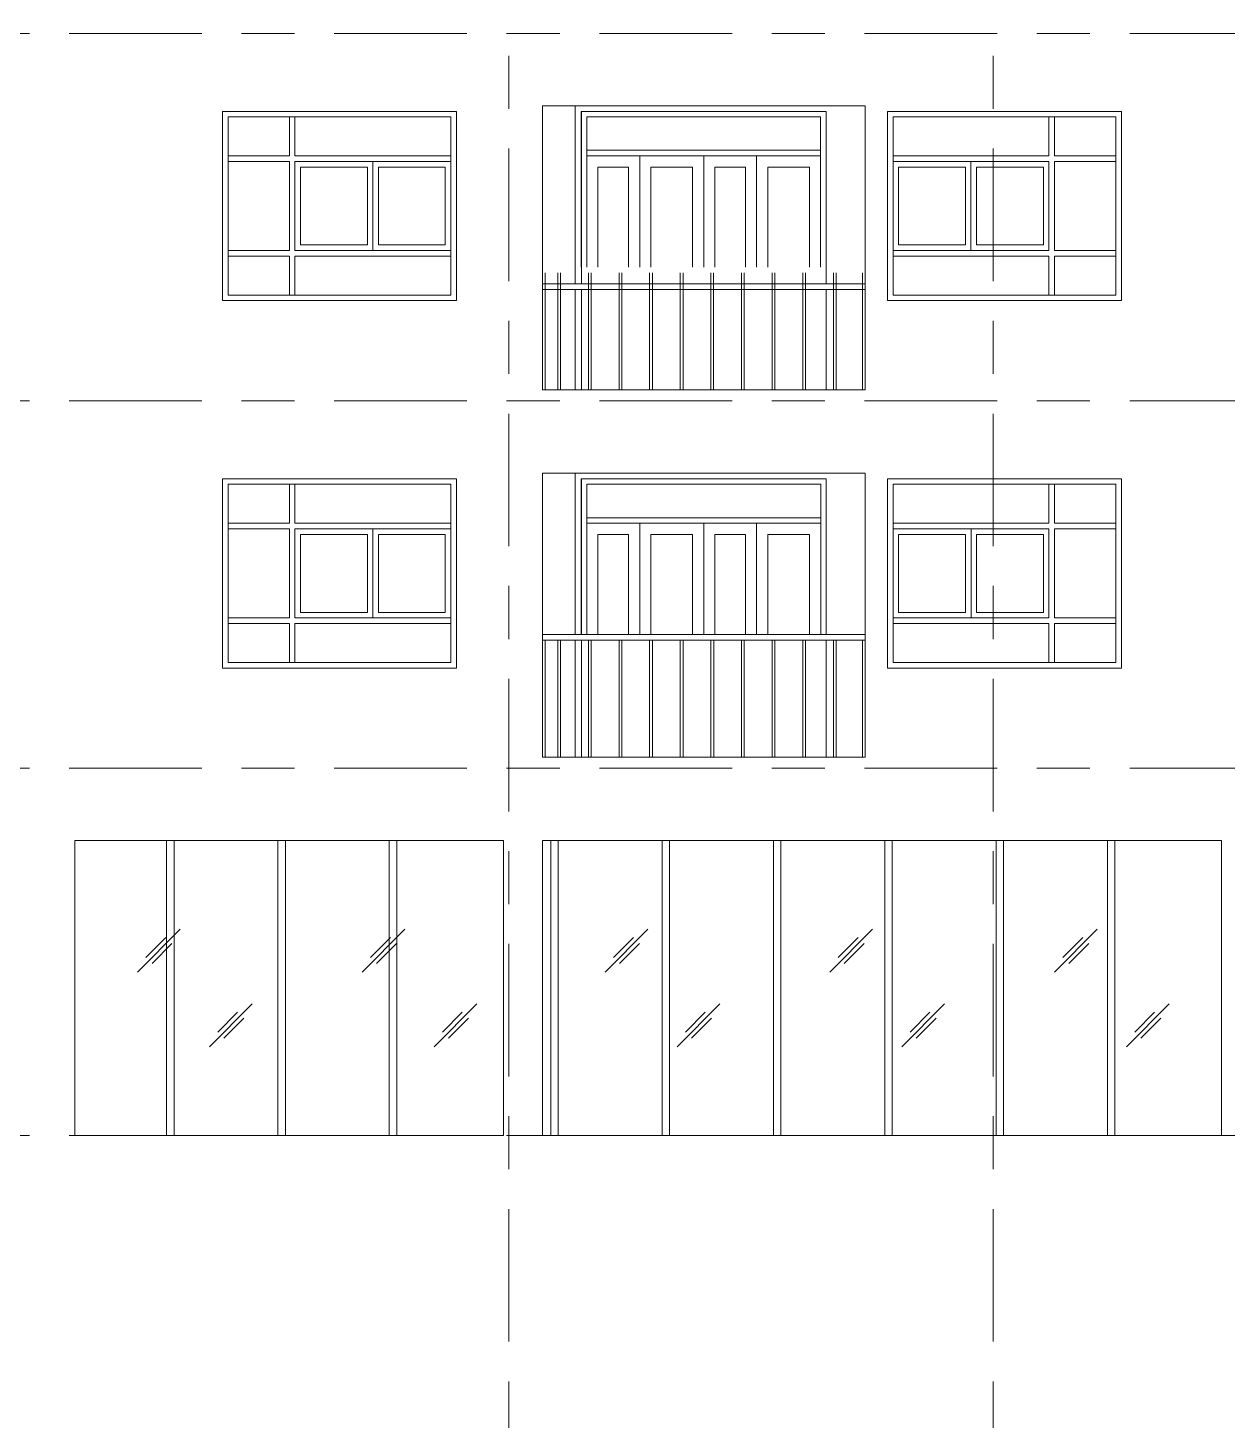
# Model space of a CAD drawing. Header units: millimetres. Extents: x -99196 to 15601, y -9661 to 93550.
# Drawn here: x -36721 to -25951, y 16044 to 28550 of the extents above; entities that cross this region are included whole.
import ezdxf

# ---------------------------------------------------------------- set-up
doc = ezdxf.new("R2010")
doc.units = ezdxf.units.MM
doc.linetypes.add('Centre', pattern=[31.75, 6.35, -4.7625, 15.875, -4.7625])
for name, color, linetype, lineweight in [('A-GLAZ-CWMG', 55, 'Continuous', 5), ('CUA', 31, 'Continuous', 9), ('KINH', 152, 'Continuous', 5), ('NET THAY 1', 41, 'Continuous', 5), ('NET THAY 2', 55, 'Continuous', 5), ('NET-THAY', 2, 'Continuous', 9), ('TRUC', 225, 'Continuous', 5)]:
    doc.layers.add(name, color=color, linetype=linetype, lineweight=lineweight)

# ---------------------------------------------------------------- blocks, each defined once
blk = doc.blocks.new('Rectangular Mullion - Rectangular Mullion-1978183-MẶT ĐỨNG 14-1')
at = {"layer": 'A-GLAZ-CWMG'}
for p, q in [((-9134, 2200), (-9134, 0)), ((-9067, 2200), (-9067, 0))]:
    blk.add_line(p, q, dxfattribs=at)
blk = doc.blocks.new('Rectangular Mullion - Rectangular Mullion-1978184-MẶT ĐỨNG 14-1')
at = {"layer": 'A-GLAZ-CWMG'}
for p, q in [((-18110, 21250), (-18110, 20800)), ((-18043, 21250), (-18043, 20800))]:
    blk.add_line(p, q, dxfattribs=at)
blk = doc.blocks.new('X-PHONG NGU 2 - X-PHONG NGU 2_Recovery_-1759957-MẶT ĐỨNG 14-1')
at = {"layer": 'CUA'}
for p, q in [((-31961, 84000), (-31961, 82300)), ((-29861, 84000), (-31961, 84000)), ((-31911, 83950), (-29911, 83950)), ((-31911, 82350), (-31911, 83950)), ((-31311, 83950), (-31361, 83950)), ((-31361, 83950), (-31361, 83600)), ((-31311, 83600), (-31311, 83950)), ((-29911, 83950), (-29911, 82350)), ((-29861, 82300), (-29861, 84000)), ((-31361, 83600), (-31911, 83600)), ((-31911, 83600), (-31911, 83550)), ((-31911, 83550), (-31361, 83550)), ((-31361, 83550), (-31361, 82750)), ((-29911, 83600), (-31311, 83600)), ((-30611, 83550), (-31311, 83550)), ((-31311, 83550), (-31311, 82750)), ((-31311, 82750), (-31311, 83550)), ((-31311, 83550), (-29911, 83550)), ((-30611, 82750), (-30611, 83550)), ((-29911, 83550), (-29911, 83600)), ((-31261, 82800), (-31261, 83500)), ((-31261, 83500), (-30661, 83500)), ((-30661, 83500), (-30661, 82800)), ((-30561, 83500), (-29961, 83500)), ((-30561, 82800), (-30561, 83500)), ((-29961, 83500), (-29961, 82800)), ((-30661, 82800), (-31261, 82800)), ((-29961, 82800), (-30561, 82800)), ((-31361, 82750), (-31911, 82750)), ((-31911, 82750), (-31911, 82700)), ((-31911, 82700), (-31361, 82700)), ((-31361, 82700), (-31361, 82350)), ((-31311, 82750), (-30611, 82750)), ((-29911, 82750), (-31311, 82750)), ((-31311, 82350), (-31311, 82700)), ((-31311, 82700), (-29911, 82700)), ((-29911, 82700), (-29911, 82750)), ((-31961, 82300), (-29861, 82300)), ((-29911, 82350), (-31911, 82350)), ((-31361, 82350), (-31311, 82350))]:
    blk.add_line(p, q, dxfattribs=at)
blk = doc.blocks.new('CUA LO GIA - DB6-1834141-MẶT ĐỨNG 14-1')
at = {"layer": 'CUA'}
for p, q in [((-16351, 19800), (-16351, 21200)), ((-14151, 21200), (-16351, 21200)), ((-16301, 21150), (-16301, 19800)), ((-16301, 21150), (-14201, 21150)), ((-14201, 19800), (-14201, 21150)), ((-14151, 21200), (-14151, 19800)), ((-14201, 20850), (-16301, 20850)), ((-16301, 20850), (-16301, 20800)), ((-16301, 20800), (-14201, 20800)), ((-15826, 20800), (-16301, 20800)), ((-16301, 20800), (-16301, 19800)), ((-15826, 19800), (-15826, 20800)), ((-15251, 19800), (-15251, 20800)), ((-15251, 20800), (-15251, 19800)), ((-14776, 20800), (-14776, 19800)), ((-14201, 20800), (-14776, 20800)), ((-14201, 20800), (-14201, 20850)), ((-14201, 19800), (-14201, 20800)), ((-16201, 19800), (-16201, 20700)), ((-16201, 20700), (-15926, 20700)), ((-15926, 20700), (-15926, 19800)), ((-15726, 20700), (-15351, 20700)), ((-15726, 19800), (-15726, 20700)), ((-15351, 20700), (-15351, 19800)), ((-15151, 19800), (-15151, 20700)), ((-15151, 20700), (-14876, 20700)), ((-14876, 20700), (-14876, 19800)), ((-14676, 20700), (-14301, 20700)), ((-14676, 19800), (-14676, 20700)), ((-14301, 20700), (-14301, 19800))]:
    blk.add_line(p, q, dxfattribs=at)
blk = doc.blocks.new('X-PHONG NGU 2 - X-PHONG NGU 2_Recovery_-V116-MẶT ĐỨNG 14-1')
at = {"layer": 'CUA'}
for p, q in [((-13551, 21150), (-13551, 19550)), ((-13551, 21150), (-11551, 21150)), ((-12101, 21150), (-12151, 21150)), ((-12151, 20800), (-12151, 21150)), ((-12101, 21150), (-12101, 20800)), ((-11551, 19550), (-11551, 21150)), ((-12151, 20800), (-13551, 20800)), ((-13551, 20800), (-13551, 20750)), ((-11551, 20800), (-12101, 20800)), ((-11551, 20800), (-11551, 20750)), ((-12851, 20750), (-13551, 20750)), ((-13551, 19950), (-13551, 20750)), ((-13551, 20750), (-12151, 20750)), ((-13501, 20700), (-13501, 20000)), ((-13501, 20700), (-12901, 20700)), ((-12901, 20000), (-12901, 20700)), ((-12851, 20750), (-12851, 19950)), ((-12801, 20700), (-12201, 20700)), ((-12801, 20700), (-12801, 20000)), ((-12201, 20000), (-12201, 20700)), ((-12151, 19950), (-12151, 20750)), ((-12101, 20750), (-12101, 19950)), ((-12101, 20750), (-11551, 20750)), ((-12851, 19950), (-13551, 19950)), ((-13551, 19950), (-12151, 19950)), ((-13551, 19900), (-13551, 19950)), ((-12151, 19900), (-13551, 19900)), ((-13501, 20000), (-12901, 20000)), ((-12801, 20000), (-12201, 20000)), ((-12151, 19550), (-12151, 19900)), ((-12101, 19950), (-11551, 19950)), ((-12101, 19900), (-12101, 19550)), ((-11551, 19900), (-12101, 19900)), ((-11551, 19950), (-11551, 19900)), ((-13551, 19550), (-11551, 19550)), ((-12101, 19550), (-12151, 19550))]:
    blk.add_line(p, q, dxfattribs=at)
blk = doc.blocks.new('Railing - 25mm-V113-MẶT ĐỨNG 14-1')
at = {"layer": 'NET THAY 2'}
for p, q in [((-1864, 18700), (-1864, 19750)), ((-1839, 18700), (-1839, 19750))]:
    blk.add_line(p, q, dxfattribs=at)
blk = doc.blocks.new('Railing - 25mm-V114-MẶT ĐỨNG 14-1')
at = {"layer": 'NET THAY 2'}
blk.add_line((-1726, 18700), (-1726, 19750), dxfattribs=at)
blk = doc.blocks.new('Railing - 25mm-V115-MẶT ĐỨNG 14-1')
at = {"layer": 'NET THAY 2'}
blk.add_line((-4577, 18700), (-4577, 19750), dxfattribs=at)
blk = doc.blocks.new('Railing - Railing-1915020-MẶT ĐỨNG 14-1')
at = {"extrusion": (0, 0, -1), "zscale": -1}
for name, p in [('Railing - 25mm-V114-MẶT ĐỨNG 14-1', (33801, 3300)), ('Railing - 25mm-V113-MẶT ĐỨNG 14-1', (33801, 3300)), ('Railing - 25mm-V113-MẶT ĐỨNG 14-1', (33526, 3300)), ('Railing - 25mm-V113-MẶT ĐỨNG 14-1', (33251, 3300)), ('Railing - 25mm-V113-MẶT ĐỨNG 14-1', (32976, 3300)), ('Railing - 25mm-V113-MẶT ĐỨNG 14-1', (32701, 3300)), ('Railing - 25mm-V113-MẶT ĐỨNG 14-1', (32426, 3300)), ('Railing - 25mm-V113-MẶT ĐỨNG 14-1', (32151, 3300)), ('Railing - 25mm-V113-MẶT ĐỨNG 14-1', (31876, 3300)), ('Railing - 25mm-V113-MẶT ĐỨNG 14-1', (31601, 3300)), ('Railing - 25mm-V113-MẶT ĐỨNG 14-1', (31326, 3300)), ('Railing - 25mm-V115-MẶT ĐỨNG 14-1', (33801, 3300))]:
    blk.add_blockref(name, p, dxfattribs=at)
blk = doc.blocks.new('Top Rail Type - Top Rail_Internal_-1915021-MẶT ĐỨNG 14-1')
at = {"layer": 'NET THAY 1'}
for p, q in [((-29201, 22950), (-32101, 22950)), ((-32101, 22900), (-29201, 22900))]:
    blk.add_line(p, q, dxfattribs=at)
blk = doc.blocks.new('A$C677B3655')
at = {"layer": 'NET-THAY'}
for p, q in [((-42528, 2650), (-45428, 2650)), ((-45135, 1050), (-45135, 2650)), ((-42528, 2650), (-42528, 100)), ((-48300, 900), (-48300, 2600)), ((-48300, 2600), (-46200, 2600)), ((-46200, 2600), (-46200, 900)), ((-45078, 1050), (-45078, 2600)), ((-45078, 2600), (-42878, 2600)), ((-42878, 2600), (-42878, 1050)), ((-42328, 900), (-42328, 2600)), ((-42328, 2600), (-40228, 2600)), ((-40228, 2600), (-40228, 900)), ((-46200, 900), (-48300, 900)), ((-45135, 100), (-45135, 1000)), ((-45078, 100), (-45078, 1000)), ((-42878, 1000), (-42878, 100)), ((-40228, 900), (-42328, 900)), ((-42528, 100), (-45428, 100))]:
    blk.add_line(p, q, dxfattribs=at)
blk.add_lwpolyline([(-45428, 100), (-45428, 2650)], dxfattribs=at)
at = {"layer": 'CUA'}
for name, p in [('X-PHONG NGU 2 - X-PHONG NGU 2_Recovery_-1759957-MẶT ĐỨNG 14-1', (-16339, -81400)), ('CUA LO GIA - DB6-1834141-MẶT ĐỨNG 14-1', (-28728, -18600)), ('X-PHONG NGU 2 - X-PHONG NGU 2_Recovery_-V116-MẶT ĐỨNG 14-1', (-28728, -18600))]:
    blk.add_blockref(name, p, dxfattribs=at)
at = {"layer": 'NET THAY 1'}
for name in ['Railing - Railing-1915020-MẶT ĐỨNG 14-1', 'Top Rail Type - Top Rail_Internal_-1915021-MẶT ĐỨNG 14-1']:
    blk.add_blockref(name, (-13328, -21900), dxfattribs=at)

msp = doc.modelspace()

# ---------------------------------------------------------------- hatches: boundary and pattern name
at = {"layer": 'KINH'}
h = msp.add_hatch(dxfattribs=at)
h.set_pattern_fill('FP_11', color=256, angle=360, style=0, pattern_type=2)
h.set_pattern_definition([(45.204, (-45695.6, 7951.6), (0.002, 2032), [252.7, -2610.8]), (45.204, (-45750.4, 8006.7), (0.002, 2032), [252.7, -2610.8]), (45.204, (-45825.7, 7875.7), (0.002, 2032), [544.27, -2319.24]), (45.204, (-47067.5, 9313), (0.002, 2032), [252.7, -2610.8]), (45.204, (-47122.3, 9368.2), (0.002, 2032), [252.7, -2610.8]), (45.204, (-47197.7, 9237.1), (0.002, 2032), [544.27, -2319.24])])
h.paths.add_polyline_path([(-32450.5, 18600), (-32450.5, 21250), (-36300.5, 21250), (-36300.5, 18600)])
h = msp.add_hatch(dxfattribs=at)
h.set_pattern_fill('FP_11', color=256, angle=360, style=0, pattern_type=2)
h.set_pattern_definition([(45.204, (-41495.6, 7951.6), (0.002, 2032), [252.7, -2610.8]), (45.204, (-41550.4, 8006.7), (0.002, 2032), [252.7, -2610.8]), (45.204, (-41625.7, 7875.7), (0.002, 2032), [544.27, -2319.24]), (45.204, (-42867.5, 9313), (0.002, 2032), [252.7, -2610.8]), (45.204, (-42922.3, 9368.2), (0.002, 2032), [252.7, -2610.8]), (45.204, (-42997.7, 9237.1), (0.002, 2032), [544.27, -2319.24])])
h.paths.add_polyline_path([(-25950.5, 18600), (-25950.5, 21250), (-32100.5, 21250), (-32100.5, 18600)])

# ---------------------------------------------------------------- linework, layer by layer
at = {"layer": 'NET-THAY'}
for p, q in [((-29200.5, 24550), (-32100.5, 24550)), ((-31806.8, 23100), (-31806.8, 24550)), ((-29200.5, 24550), (-29200.5, 22000)), ((-34971.9, 22800), (-34971.9, 24500)), ((-34971.9, 24500), (-32871.9, 24500)), ((-32871.9, 24500), (-32871.9, 22800)), ((-31750.5, 23100), (-31750.5, 24500)), ((-31750.5, 24500), (-29550.5, 24500)), ((-29550.5, 24500), (-29550.5, 23100)), ((-29000.5, 22800), (-29000.5, 24500)), ((-29000.5, 24500), (-26900.5, 24500)), ((-26900.5, 24500), (-26900.5, 22800)), ((-31806.8, 22000), (-31806.8, 23050)), ((-31750.5, 22000), (-31750.5, 23050)), ((-29550.5, 23050), (-29550.5, 22000)), ((-32871.9, 22800), (-34971.9, 22800)), ((-26900.5, 22800), (-29000.5, 22800)), ((-29200.5, 22000), (-32100.5, 22000)), ((-32450.5, 21250), (-36300.5, 21250)), ((-26000.5, 21250), (-32100.5, 21250)), ((-36300.5, 18600), (-32450.5, 18600)), ((-32100.5, 18600), (-26000.4, 18600))]:
    msp.add_line(p, q, dxfattribs=at)
for points in [[(-32100.5, 22000), (-32100.5, 24550)], [(-36300.5, 21250), (-36300.5, 18600)]]:
    msp.add_lwpolyline(points, dxfattribs=at)
for points in [[(-36300.5, 21250), (-32450.5, 21250), (-32450.5, 18600), (-36300.5, 18600)], [(-32100.5, 21250), (-26000.4, 21250), (-26000.4, 18600), (-32100.5, 18600)]]:
    msp.add_lwpolyline(points, close=True, dxfattribs=at)
at = {"layer": 'TRUC', "linetype": 'Centre', "ltscale": 75}
for p, q in [((-32400.5, -5514.5), (-32400.5, 91838.4)), ((-28050.5, -5514.5), (-28050.5, 91838.4)), ((-99096.4, 28500), (15600.6, 28500)), ((-99096.4, 25200), (15600.6, 25200)), ((-99096.4, 21900), (15600.6, 21900)), ((-99096.4, 18600), (15600.6, 18600))]:
    msp.add_line(p, q, dxfattribs=at)

# ---------------------------------------------------------------- block references
at = {"layer": 'A-GLAZ-CWMG'}
for name, p in [('Rectangular Mullion - Rectangular Mullion-1978184-MẶT ĐỨNG 14-1', (-17365.1, 0)), ('Rectangular Mullion - Rectangular Mullion-1978184-MẶT ĐỨNG 14-1', (-16365.1, 0)), ('Rectangular Mullion - Rectangular Mullion-1978184-MẶT ĐỨNG 14-1', (-15365.1, 0)), ('Rectangular Mullion - Rectangular Mullion-1978184-MẶT ĐỨNG 14-1', (-13915.1, 0)), ('Rectangular Mullion - Rectangular Mullion-1978184-MẶT ĐỨNG 14-1', (-12915.1, 0)), ('Rectangular Mullion - Rectangular Mullion-1978184-MẶT ĐỨNG 14-1', (-11915.1, 0)), ('Rectangular Mullion - Rectangular Mullion-1978184-MẶT ĐỨNG 14-1', (-10915.1, 0)), ('Rectangular Mullion - Rectangular Mullion-1978184-MẶT ĐỨNG 14-1', (-9915.1, 0)), ('Rectangular Mullion - Rectangular Mullion-1978184-MẶT ĐỨNG 14-1', (-8915.1, 0)), ('Rectangular Mullion - Rectangular Mullion-1978183-MẶT ĐỨNG 14-1', (-26341.4, 18600)), ('Rectangular Mullion - Rectangular Mullion-1978183-MẶT ĐỨNG 14-1', (-25341.4, 18600)), ('Rectangular Mullion - Rectangular Mullion-1978183-MẶT ĐỨNG 14-1', (-24341.4, 18600)), ('Rectangular Mullion - Rectangular Mullion-1978183-MẶT ĐỨNG 14-1', (-22891.4, 18600)), ('Rectangular Mullion - Rectangular Mullion-1978183-MẶT ĐỨNG 14-1', (-21891.4, 18600)), ('Rectangular Mullion - Rectangular Mullion-1978183-MẶT ĐỨNG 14-1', (-20891.4, 18600)), ('Rectangular Mullion - Rectangular Mullion-1978183-MẶT ĐỨNG 14-1', (-19891.4, 18600)), ('Rectangular Mullion - Rectangular Mullion-1978183-MẶT ĐỨNG 14-1', (-18891.4, 18600)), ('Rectangular Mullion - Rectangular Mullion-1978183-MẶT ĐỨNG 14-1', (-17891.4, 18600))]:
    msp.add_blockref(name, p, dxfattribs=at)
at = {"layer": 'CUA'}
for name, p in [('X-PHONG NGU 2 - X-PHONG NGU 2_Recovery_-1759957-MẶT ĐỨNG 14-1', (-3011.4, -59500)), ('CUA LO GIA - DB6-1834141-MẶT ĐỨNG 14-1', (-15400, 3300)), ('X-PHONG NGU 2 - X-PHONG NGU 2_Recovery_-V116-MẶT ĐỨNG 14-1', (-15400, 3300))]:
    msp.add_blockref(name, p, dxfattribs=at)
at = {"layer": 'NET THAY 1'}
for name, p in [('Top Rail Type - Top Rail_Internal_-1915021-MẶT ĐỨNG 14-1', (0, 150)), ('Railing - Railing-1915020-MẶT ĐỨNG 14-1', (0, 0))]:
    msp.add_blockref(name, p, dxfattribs=at)
at = {"layer": 'NET-THAY'}
msp.add_blockref('A$C677B3655', (13327.7, 25200), dxfattribs=at)

doc.saveas('drawing.dxf')
